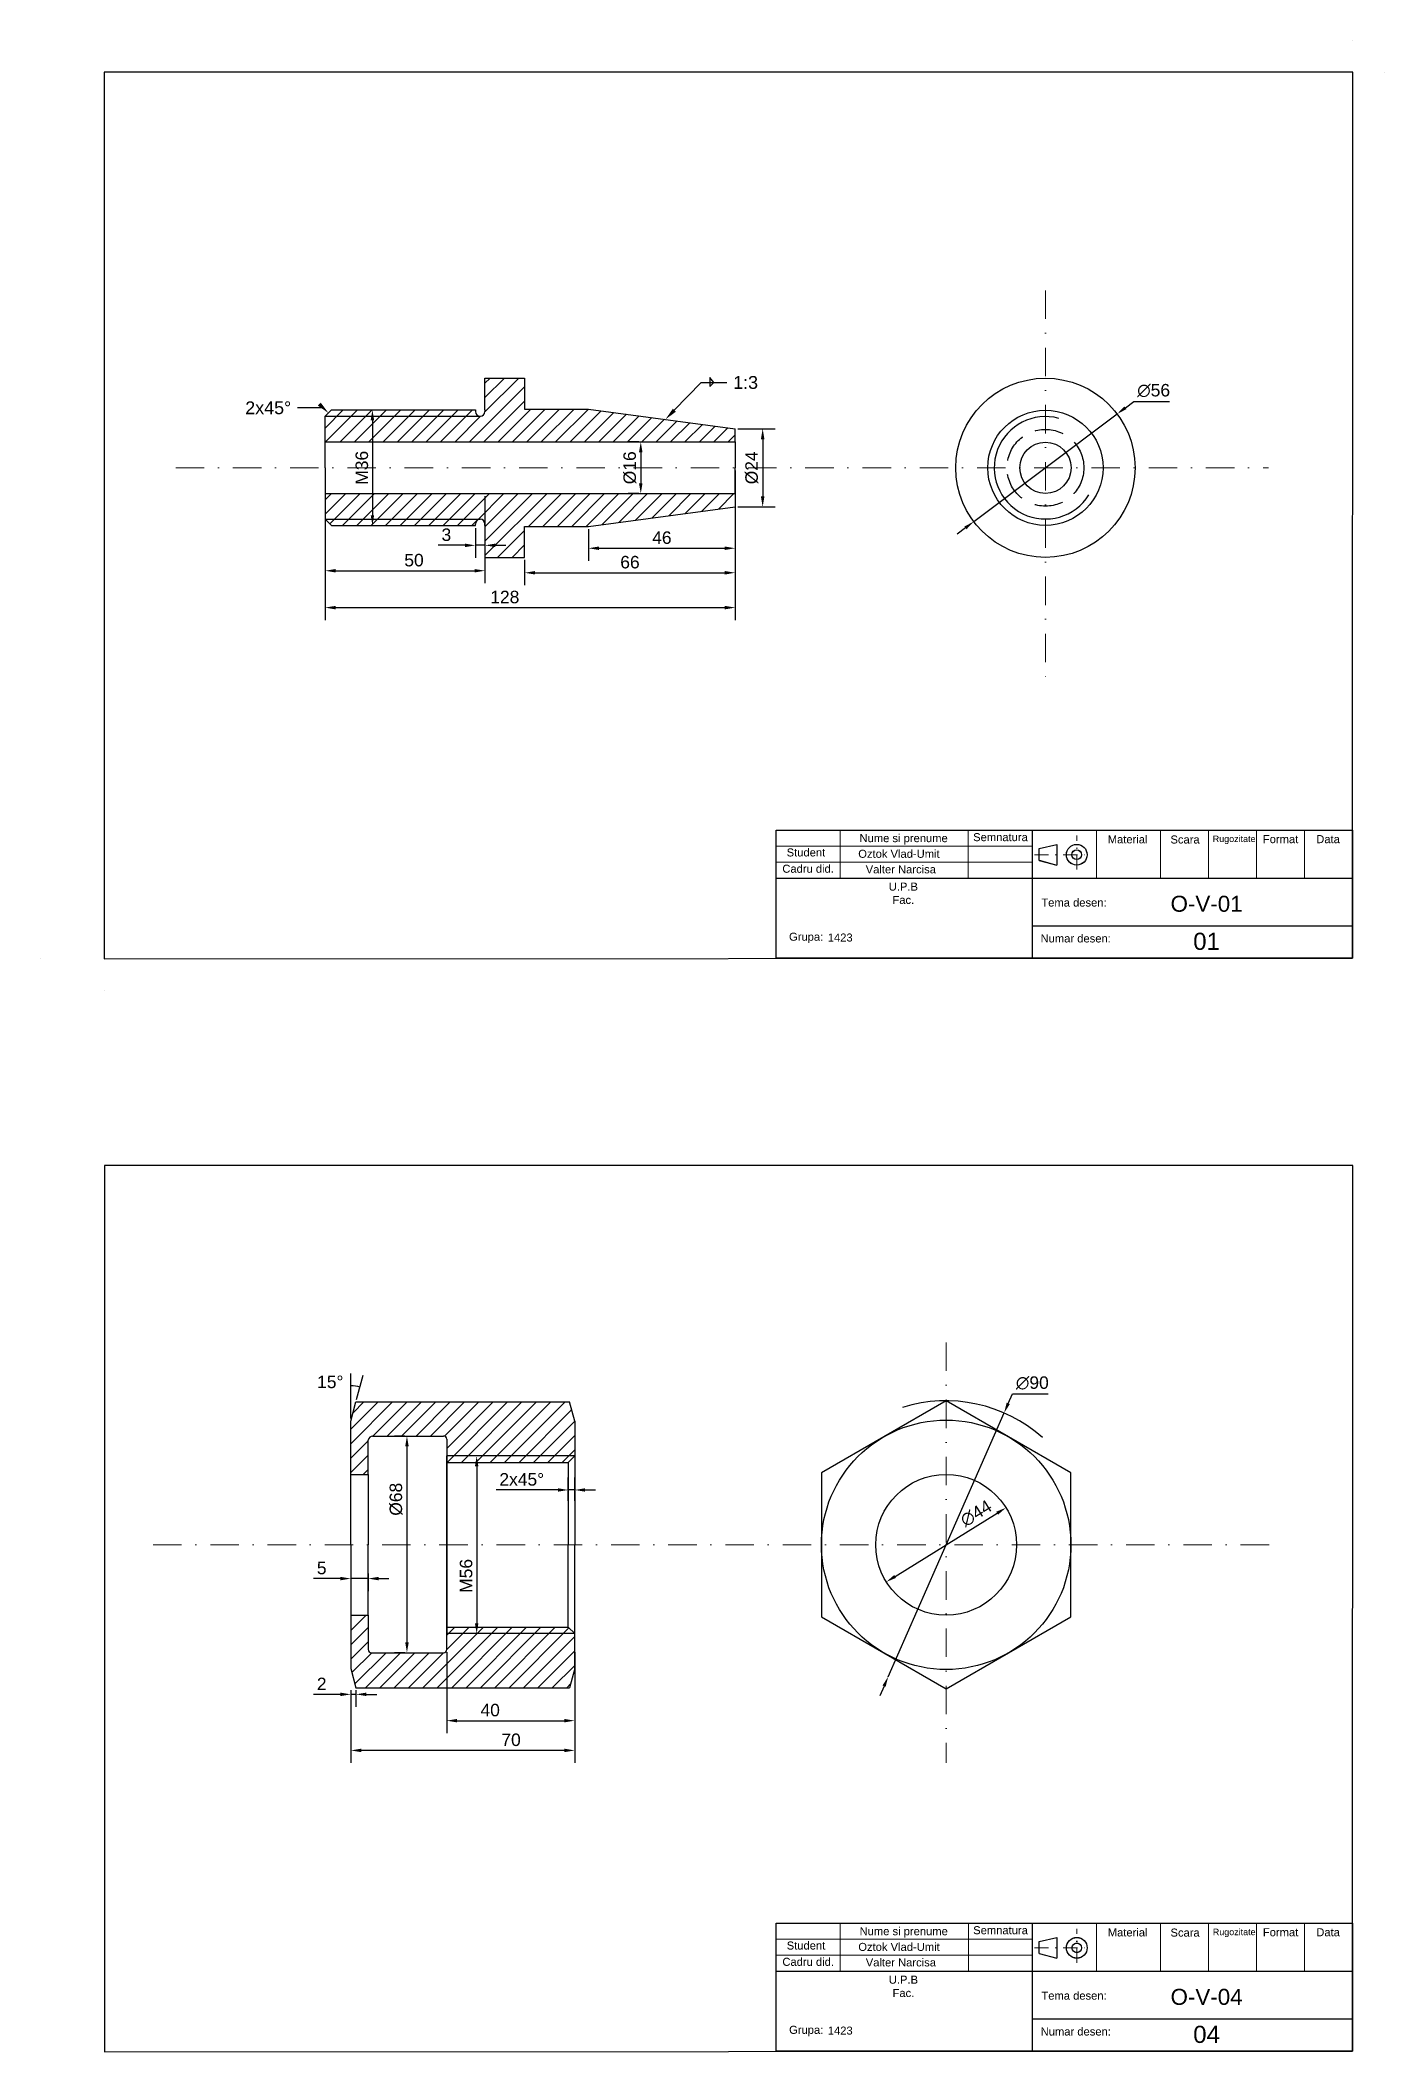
# Model space of a CAD drawing. Header units: millimetres. Extents: x -1107 to 12781, y -332 to 297.
# Drawn here: x 0 to 420, y -332 to 297 of the extents above; entities that cross this region are included whole.
import ezdxf
from ezdxf import colors
from ezdxf.entities.mleader import LeaderData, LeaderLine
from ezdxf.math import Vec2, Vec3

# ---------------------------------------------------------------- set-up
doc = ezdxf.new("R2010")
doc.units = ezdxf.units.MM
doc.header["$LTSCALE"] = 0.7
for name, pattern in [('DASHDOT', [25.4, 12.7, -6.35, 0, -6.35]), ('DASHDOT2', [12.7, 6.35, -3.175, 0, -3.175]), ('DASHED', [19.05, 12.7, -6.35])]:
    doc.linetypes.add(name, pattern=pattern)
for name, color, linetype, lineweight in [('AXE', 1, 'DASHDOT', 5), ('Chenar', 250, 'Continuous', 30), ('cote', 250, 'DASHDOT', 15), ('hasuri', 250, 'Continuous', 15), ('indicator', 250, 'Continuous', 30), ('Muchii Acoperote', 250, 'DASHED', 30), ('Muchii Groase', 250, 'Continuous', 30)]:
    doc.layers.add(name, color=color, linetype=linetype, lineweight=lineweight)
doc.layers.add('muchii subtiri', color=250, linetype='Continuous')
doc.styles.get("Standard").update_dxf_attribs({"font": 'arial.ttf'})
doc.dimstyles.new('a3', dxfattribs={"dimscale": 1.3, "dimtxt": 3, "dimasz": 2.5, "dimexe": 3, "dimexo": 0.625, "dimgap": 1, "dimtad": 1, "dimtoh": 1, "dimdec": 0, "dimtxsty": 'Standard', "dimcen": 2.5, "dimadec": 0, "dimazin": 0, "dimtfac": 1, "dimtdec": 0, "dimtmove": 0, "dimatfit": 0, "dimfxl": 1, "dimarcsym": 0})

# ---------------------------------------------------------------- blocks, each defined once
blk = doc.blocks.new('*D21')
at = {"layer": 'cote', "color": 0, "linetype": 'Continuous', "lineweight": -2, "transparency": 16777216}
for p, q in [((101.74, 181.48), (107.66, 181.48)), ((103.76, 178.23), (103.76, 148.57)), ((101.74, 145.32), (107.66, 145.32))]:
    blk.add_line(p, q, dxfattribs=at)
at = {"layer": 'cote', "color": 0, "linetype": 'Continuous', "transparency": 16777216}
for points in [[(103.22, 178.23), (104.3, 178.23), (103.76, 181.48)], [(103.22, 148.57), (104.3, 148.57), (103.76, 145.32)]]:
    blk.add_solid(points, dxfattribs=at)
at = {"layer": 'Defpoints', "color": 0, "linetype": 'Continuous', "transparency": 16777216}
for p in [(100.93, 181.48), (100.93, 145.32), (103.76, 145.32)]:
    blk.add_point(p, dxfattribs=at)
at = {"layer": 'cote', "color": 0, "linetype": 'Continuous', "transparency": 16777216, "insert": (100.47, 163.4), "char_height": 3.9, "attachment_point": 5, "rotation": 90}
blk.add_mtext('M36', dxfattribs=at)
blk = doc.blocks.new('*D22')
at = {"layer": 'cote', "color": 0, "linetype": 'Continuous', "lineweight": -2, "transparency": 16777216}
for p, q in [((187.03, 171.48), (183.69, 171.48)), ((187.59, 168.23), (187.59, 158.57)), ((187.03, 155.32), (183.69, 155.32))]:
    blk.add_line(p, q, dxfattribs=at)
at = {"layer": 'cote', "color": 0, "linetype": 'Continuous', "transparency": 16777216}
for points in [[(187.04, 168.23), (188.13, 168.23), (187.59, 171.48)], [(187.04, 158.57), (188.13, 158.57), (187.59, 155.32)]]:
    blk.add_solid(points, dxfattribs=at)
at = {"layer": 'Defpoints', "color": 0, "linetype": 'Continuous', "transparency": 16777216}
for p in [(187.84, 171.48), (187.59, 155.32), (187.84, 155.32)]:
    blk.add_point(p, dxfattribs=at)
at = {"layer": 'cote', "color": 0, "linetype": 'Continuous', "transparency": 16777216, "insert": (184.19, 163.4), "char_height": 3.9, "attachment_point": 5, "rotation": 90}
blk.add_mtext('%%c16', dxfattribs=at)
blk = doc.blocks.new('*D23')
at = {"layer": 'cote', "color": 0, "linetype": 'Continuous', "lineweight": -2, "transparency": 16777216}
for p, q in [((217.91, 175.58), (229.57, 175.58)), ((225.67, 172.33), (225.67, 154.44)), ((217.91, 151.19), (229.57, 151.19))]:
    blk.add_line(p, q, dxfattribs=at)
at = {"layer": 'cote', "color": 0, "linetype": 'Continuous', "transparency": 16777216}
for points in [[(225.12, 172.33), (226.21, 172.33), (225.67, 175.58)], [(225.12, 154.44), (226.21, 154.44), (225.67, 151.19)]]:
    blk.add_solid(points, dxfattribs=at)
at = {"layer": 'Defpoints', "color": 0, "linetype": 'Continuous', "transparency": 16777216}
for p in [(217.09, 175.58), (217.09, 151.19), (225.67, 151.19)]:
    blk.add_point(p, dxfattribs=at)
at = {"layer": 'cote', "color": 0, "linetype": 'Continuous', "transparency": 16777216, "insert": (222.27, 163.39), "char_height": 3.9, "attachment_point": 5, "rotation": 90}
blk.add_mtext('%%c24', dxfattribs=at)
blk = doc.blocks.new('*D24')
at = {"layer": 'cote', "color": 0, "linetype": 'Continuous', "lineweight": -2, "transparency": 16777216}
for p, q in [((89, 154.5), (89, 127.33)), ((138.92, 154.5), (138.92, 127.33)), ((92.25, 131.23), (135.67, 131.23))]:
    blk.add_line(p, q, dxfattribs=at)
at = {"layer": 'cote', "color": 0, "linetype": 'Continuous', "transparency": 16777216}
for points in [[(92.25, 131.77), (92.25, 130.69), (89, 131.23)], [(135.67, 131.77), (135.67, 130.69), (138.92, 131.23)]]:
    blk.add_solid(points, dxfattribs=at)
at = {"layer": 'Defpoints', "color": 0, "linetype": 'Continuous', "transparency": 16777216}
for p in [(89, 155.32), (138.92, 155.32), (138.92, 131.23)]:
    blk.add_point(p, dxfattribs=at)
at = {"layer": 'cote', "color": 0, "linetype": 'Continuous', "transparency": 16777216, "insert": (116.75, 134.52), "char_height": 3.9, "attachment_point": 5}
blk.add_mtext('50', dxfattribs=at)
blk = doc.blocks.new('*D25')
at = {"layer": 'cote', "color": 0, "linetype": 'Continuous', "lineweight": -2, "transparency": 16777216}
for p, q in [((132.7, 139.17), (124.29, 139.17)), ((135.95, 144.51), (135.95, 135.27)), ((138.92, 139.17), (135.95, 139.17)), ((138.92, 144.51), (138.92, 135.27)), ((142.17, 139.17), (145.42, 139.17))]:
    blk.add_line(p, q, dxfattribs=at)
at = {"layer": 'cote', "color": 0, "linetype": 'Continuous', "transparency": 16777216}
for points in [[(132.7, 139.71), (132.7, 138.62), (135.95, 139.17)], [(142.17, 139.71), (142.17, 138.62), (138.92, 139.17)]]:
    blk.add_solid(points, dxfattribs=at)
at = {"layer": 'Defpoints', "color": 0, "linetype": 'Continuous', "transparency": 16777216}
for p in [(135.95, 145.32), (138.92, 145.32), (138.92, 139.17)]:
    blk.add_point(p, dxfattribs=at)
at = {"layer": 'cote', "color": 0, "linetype": 'Continuous', "transparency": 16777216, "insert": (126.87, 142.46), "char_height": 3.9, "attachment_point": 5}
blk.add_mtext('3', dxfattribs=at)
blk = doc.blocks.new('*D26')
at = {"layer": 'cote', "color": 0, "linetype": 'Continuous', "lineweight": -2, "transparency": 16777216}
for p, q in [((151.32, 134.59), (151.32, 126.7)), ((217.09, 134.59), (217.09, 126.7)), ((154.57, 130.6), (213.84, 130.6))]:
    blk.add_line(p, q, dxfattribs=at)
at = {"layer": 'cote', "color": 0, "linetype": 'Continuous', "transparency": 16777216}
for points in [[(154.57, 131.14), (154.57, 130.05), (151.32, 130.6)], [(213.84, 131.14), (213.84, 130.05), (217.09, 130.6)]]:
    blk.add_solid(points, dxfattribs=at)
at = {"layer": 'Defpoints', "color": 0, "linetype": 'Continuous', "transparency": 16777216}
for p in [(151.32, 135.41), (217.09, 135.41), (217.09, 130.6)]:
    blk.add_point(p, dxfattribs=at)
at = {"layer": 'cote', "color": 0, "linetype": 'Continuous', "transparency": 16777216, "insert": (184.21, 133.89), "char_height": 3.9, "attachment_point": 5}
blk.add_mtext('66', dxfattribs=at)
blk = doc.blocks.new('*D27')
at = {"layer": 'cote', "color": 0, "linetype": 'Continuous', "lineweight": -2, "transparency": 16777216}
for p, q in [((171.26, 144.27), (171.26, 134.36)), ((217.1, 144.27), (217.1, 134.36)), ((174.51, 138.26), (213.85, 138.26))]:
    blk.add_line(p, q, dxfattribs=at)
at = {"layer": 'cote', "color": 0, "linetype": 'Continuous', "transparency": 16777216}
for points in [[(174.51, 138.8), (174.51, 137.72), (171.26, 138.26)], [(213.85, 138.8), (213.85, 137.72), (217.1, 138.26)]]:
    blk.add_solid(points, dxfattribs=at)
at = {"layer": 'Defpoints', "color": 0, "linetype": 'Continuous', "transparency": 16777216}
for p in [(171.26, 145.08), (217.1, 145.08), (217.1, 138.26)]:
    blk.add_point(p, dxfattribs=at)
at = {"layer": 'cote', "color": 0, "linetype": 'Continuous', "transparency": 16777216, "insert": (194.18, 141.55), "char_height": 3.9, "attachment_point": 5}
blk.add_mtext('46', dxfattribs=at)
blk = doc.blocks.new('*D28')
at = {"layer": 'cote', "color": 0, "linetype": 'Continuous', "lineweight": -2, "transparency": 16777216}
for p, q in [((89, 162.59), (89, 115.81)), ((217.09, 162.59), (217.09, 115.81)), ((92.25, 119.71), (213.84, 119.71))]:
    blk.add_line(p, q, dxfattribs=at)
at = {"layer": 'cote', "color": 0, "linetype": 'Continuous', "transparency": 16777216}
for points in [[(92.25, 120.25), (92.25, 119.16), (89, 119.71)], [(213.84, 120.25), (213.84, 119.16), (217.09, 119.71)]]:
    blk.add_solid(points, dxfattribs=at)
at = {"layer": 'Defpoints', "color": 0, "linetype": 'Continuous', "transparency": 16777216}
for p in [(89, 163.4), (217.09, 163.4), (217.09, 119.71)]:
    blk.add_point(p, dxfattribs=at)
at = {"layer": 'cote', "color": 0, "linetype": 'Continuous', "transparency": 16777216, "insert": (145.12, 123), "char_height": 3.9, "attachment_point": 5}
blk.add_mtext('128', dxfattribs=at)
blk = doc.blocks.new('*D29')
at = {"layer": 'cote', "color": 0, "linetype": 'Continuous', "lineweight": -2, "transparency": 16777216}
for p, q in [((338.99, 182.17), (341.59, 184.12)), ((341.59, 184.12), (352.71, 184.12)), ((291.61, 146.58), (336.39, 180.21)), ((289.01, 144.63), (286.41, 142.68))]:
    blk.add_line(p, q, dxfattribs=at)
at = {"layer": 'cote', "color": 0, "linetype": 'Continuous', "transparency": 16777216}
for points in [[(338.66, 182.6), (339.31, 181.73), (336.39, 180.21)], [(288.69, 145.06), (289.34, 144.2), (291.61, 146.58)]]:
    blk.add_solid(points, dxfattribs=at)
at = {"layer": 'Defpoints', "color": 0, "linetype": 'Continuous', "transparency": 16777216}
for p in [(336.39, 180.21), (291.61, 146.58)]:
    blk.add_point(p, dxfattribs=at)
at = {"layer": 'cote', "color": 0, "linetype": 'Continuous', "transparency": 16777216, "insert": (347.8, 187.52), "char_height": 3.9, "attachment_point": 5}
blk.add_mtext('∅56', dxfattribs=at)
blk = doc.blocks.new('*D30')
at = {"layer": 'cote', "color": 0, "linetype": 'Continuous', "lineweight": -2, "transparency": 16777216}
blk.add_line((267.05, -183.02), (298.92, -163.26), dxfattribs=at)
at = {"layer": 'cote', "color": 0, "linetype": 'Continuous', "transparency": 16777216}
for points in [[(298.64, -162.8), (299.21, -163.72), (301.68, -161.55)], [(266.77, -182.56), (267.34, -183.48), (264.29, -184.74)]]:
    blk.add_solid(points, dxfattribs=at)
at = {"layer": 'Defpoints', "color": 0, "linetype": 'Continuous', "transparency": 16777216}
for p in [(301.68, -161.55), (264.29, -184.74)]:
    blk.add_point(p, dxfattribs=at)
at = {"layer": 'cote', "color": 0, "linetype": 'Continuous', "transparency": 16777216, "insert": (292.34, -163.34), "char_height": 3.9, "attachment_point": 5, "rotation": 31.80062}
blk.add_mtext('∅44', dxfattribs=at)
blk = doc.blocks.new('*D31')
at = {"layer": 'cote', "color": 0, "linetype": 'Continuous', "lineweight": -2, "transparency": 16777216}
for p, q in [((264.89, -214.35), (301.08, -131.94)), ((302.39, -128.96), (303.69, -125.99)), ((303.69, -125.99), (314.81, -125.99)), ((263.59, -217.32), (262.28, -220.3))]:
    blk.add_line(p, q, dxfattribs=at)
at = {"layer": 'cote', "color": 0, "linetype": 'Continuous', "transparency": 16777216}
for points in [[(301.89, -128.75), (302.88, -129.18), (301.08, -131.94)], [(263.09, -217.1), (264.08, -217.54), (264.89, -214.35)]]:
    blk.add_solid(points, dxfattribs=at)
at = {"layer": 'Defpoints', "color": 0, "linetype": 'Continuous', "transparency": 16777216}
for p in [(301.08, -131.94), (264.89, -214.35)]:
    blk.add_point(p, dxfattribs=at)
at = {"layer": 'cote', "color": 0, "linetype": 'Continuous', "transparency": 16777216, "insert": (309.9, -122.59), "char_height": 3.9, "attachment_point": 5}
blk.add_mtext('∅90', dxfattribs=at)
blk = doc.blocks.new('*D32')
at = {"layer": 'cote', "color": 0, "linetype": 'Continuous', "lineweight": -2, "transparency": 16777216}
for p, q in [((97.02, -133.68), (97.02, -119.59)), ((98.83, -127.71), (100.87, -120.09))]:
    blk.add_line(p, q, dxfattribs=at)
blk.add_arc((97.02, -134.49), 11, 75, 90, dxfattribs=at)
at = {"layer": 'Defpoints', "color": 0, "linetype": 'Continuous', "transparency": 16777216}
for p in [(98.93, -123.65), (98.62, -128.49), (97.02, -134.49), (97.02, -134.49), (97.02, -173.14)]:
    blk.add_point(p, dxfattribs=at)
at = {"layer": 'cote', "color": 0, "linetype": 'Continuous', "transparency": 16777216, "insert": (90.6, -122.26), "char_height": 3.9, "attachment_point": 5}
blk.add_mtext('15°', dxfattribs=at)
blk = doc.blocks.new('*D33')
at = {"layer": 'cote', "color": 0, "linetype": 'Continuous', "lineweight": -2, "transparency": 16777216}
for p, q in [((97.02, -182.1), (97.02, -187.6)), ((102.44, -182.1), (102.44, -187.6)), ((93.77, -183.7), (85.33, -183.7)), ((102.44, -183.7), (97.02, -183.7)), ((105.69, -183.7), (108.94, -183.7))]:
    blk.add_line(p, q, dxfattribs=at)
at = {"layer": 'cote', "color": 0, "linetype": 'Continuous', "transparency": 16777216}
for points in [[(93.77, -183.16), (93.77, -184.25), (97.02, -183.7)], [(105.69, -183.16), (105.69, -184.25), (102.44, -183.7)]]:
    blk.add_solid(points, dxfattribs=at)
at = {"layer": 'Defpoints', "color": 0, "linetype": 'Continuous', "transparency": 16777216}
for p in [(97.02, -181.29), (102.44, -181.29), (102.44, -183.7)]:
    blk.add_point(p, dxfattribs=at)
at = {"layer": 'cote', "color": 0, "linetype": 'Continuous', "transparency": 16777216, "insert": (87.92, -180.42), "char_height": 3.9, "attachment_point": 5}
blk.add_mtext('5', dxfattribs=at)
blk = doc.blocks.new('*D34')
at = {"layer": 'cote', "color": 0, "linetype": 'Continuous', "lineweight": -2, "transparency": 16777216}
for p, q in [((93.77, -219.87), (85.33, -219.87)), ((97.02, -218.61), (97.02, -223.77)), ((98.62, -219.87), (97.02, -219.87)), ((98.62, -218.61), (98.62, -223.77)), ((101.87, -219.87), (105.12, -219.87))]:
    blk.add_line(p, q, dxfattribs=at)
at = {"layer": 'cote', "color": 0, "linetype": 'Continuous', "transparency": 16777216}
for points in [[(93.77, -219.33), (93.77, -220.41), (97.02, -219.87)], [(101.87, -219.33), (101.87, -220.41), (98.62, -219.87)]]:
    blk.add_solid(points, dxfattribs=at)
at = {"layer": 'Defpoints', "color": 0, "linetype": 'Continuous', "transparency": 16777216}
for p in [(97.02, -217.8), (97.02, -219.87), (98.62, -217.8)]:
    blk.add_point(p, dxfattribs=at)
at = {"layer": 'cote', "color": 0, "linetype": 'Continuous', "transparency": 16777216, "insert": (87.92, -216.61), "char_height": 3.9, "attachment_point": 5}
blk.add_mtext('2', dxfattribs=at)
blk = doc.blocks.new('*D35')
at = {"layer": 'cote', "color": 0, "linetype": 'Continuous', "lineweight": -2, "transparency": 16777216}
for p, q in [((113.89, -139.15), (110.65, -139.15)), ((114.55, -142.4), (114.55, -203.6)), ((113.89, -206.85), (110.65, -206.85))]:
    blk.add_line(p, q, dxfattribs=at)
at = {"layer": 'cote', "color": 0, "linetype": 'Continuous', "transparency": 16777216}
for points in [[(114.01, -142.4), (115.1, -142.4), (114.55, -139.15)], [(114.01, -203.6), (115.1, -203.6), (114.55, -206.85)]]:
    blk.add_solid(points, dxfattribs=at)
at = {"layer": 'Defpoints', "color": 0, "linetype": 'Continuous', "transparency": 16777216}
for p in [(114.7, -139.15), (114.55, -206.85), (114.7, -206.85)]:
    blk.add_point(p, dxfattribs=at)
at = {"layer": 'cote', "color": 0, "linetype": 'Continuous', "transparency": 16777216, "insert": (111.15, -158.91), "char_height": 3.9, "attachment_point": 5, "rotation": 90}
blk.add_mtext('%%c68', dxfattribs=at)
blk = doc.blocks.new('*D36')
at = {"layer": 'cote', "color": 0, "linetype": 'Continuous', "lineweight": -2, "transparency": 16777216}
for p, q in [((146.14, -145.38), (132.43, -145.38)), ((136.33, -148.63), (136.33, -197.65)), ((146.14, -200.9), (132.43, -200.9))]:
    blk.add_line(p, q, dxfattribs=at)
at = {"layer": 'cote', "color": 0, "linetype": 'Continuous', "transparency": 16777216}
for points in [[(135.79, -148.63), (136.87, -148.63), (136.33, -145.38)], [(135.79, -197.65), (136.87, -197.65), (136.33, -200.9)]]:
    blk.add_solid(points, dxfattribs=at)
at = {"layer": 'Defpoints', "color": 0, "linetype": 'Continuous', "transparency": 16777216}
for p in [(146.95, -145.38), (136.33, -200.9), (146.95, -200.9)]:
    blk.add_point(p, dxfattribs=at)
at = {"layer": 'cote', "color": 0, "linetype": 'Continuous', "transparency": 16777216, "insert": (133.04, -182.86), "char_height": 3.9, "attachment_point": 5, "rotation": 90}
blk.add_mtext('M56', dxfattribs=at)
blk = doc.blocks.new('*D37')
at = {"layer": 'cote', "color": 0, "linetype": 'Continuous', "lineweight": -2, "transparency": 16777216}
for p, q in [((161.7, -156.01), (142.38, -156.01)), ((164.95, -159.45), (164.95, -152.11)), ((166.95, -156.01), (164.95, -156.01)), ((166.95, -159.45), (166.95, -152.11)), ((170.2, -156.01), (173.45, -156.01))]:
    blk.add_line(p, q, dxfattribs=at)
at = {"layer": 'cote', "color": 0, "linetype": 'Continuous', "transparency": 16777216}
for points in [[(161.7, -155.47), (161.7, -156.55), (164.95, -156.01)], [(170.2, -155.47), (170.2, -156.55), (166.95, -156.01)]]:
    blk.add_solid(points, dxfattribs=at)
at = {"layer": 'Defpoints', "color": 0, "linetype": 'Continuous', "transparency": 16777216}
for p in [(166.95, -156.01), (164.95, -160.26), (166.95, -160.26)]:
    blk.add_point(p, dxfattribs=at)
at = {"layer": 'cote', "color": 0, "linetype": 'Continuous', "transparency": 16777216, "insert": (150.41, -152.72), "char_height": 3.9, "attachment_point": 5}
blk.add_mtext('2x45%%d', dxfattribs=at)
blk = doc.blocks.new('*D38')
at = {"layer": 'cote', "color": 0, "linetype": 'Continuous', "lineweight": -2, "transparency": 16777216}
for p, q in [((97, -220.68), (97, -241.29)), ((166.95, -220.8), (166.95, -241.29)), ((163.7, -237.39), (100.25, -237.39))]:
    blk.add_line(p, q, dxfattribs=at)
at = {"layer": 'cote', "color": 0, "linetype": 'Continuous', "transparency": 16777216}
for points in [[(100.25, -236.85), (100.25, -237.94), (97, -237.39)], [(163.7, -236.85), (163.7, -237.94), (166.95, -237.39)]]:
    blk.add_solid(points, dxfattribs=at)
at = {"layer": 'Defpoints', "color": 0, "linetype": 'Continuous', "transparency": 16777216}
for p in [(97, -219.87), (166.95, -219.99), (97, -237.39)]:
    blk.add_point(p, dxfattribs=at)
at = {"layer": 'cote', "color": 0, "linetype": 'Continuous', "transparency": 16777216, "insert": (147.07, -234.1), "char_height": 3.9, "attachment_point": 5}
blk.add_mtext('70', dxfattribs=at)
blk = doc.blocks.new('*D39')
at = {"layer": 'cote', "color": 0, "linetype": 'Continuous', "lineweight": -2, "transparency": 16777216}
for p, q in [((126.96, -206.66), (126.96, -232)), ((166.95, -206.66), (166.95, -232)), ((130.21, -228.1), (163.7, -228.1))]:
    blk.add_line(p, q, dxfattribs=at)
at = {"layer": 'cote', "color": 0, "linetype": 'Continuous', "transparency": 16777216}
for points in [[(130.21, -227.56), (130.21, -228.64), (126.96, -228.1)], [(163.7, -227.56), (163.7, -228.64), (166.95, -228.1)]]:
    blk.add_solid(points, dxfattribs=at)
at = {"layer": 'Defpoints', "color": 0, "linetype": 'Continuous', "transparency": 16777216}
for p in [(126.96, -205.85), (166.95, -205.85), (166.95, -228.1)]:
    blk.add_point(p, dxfattribs=at)
at = {"layer": 'cote', "color": 0, "linetype": 'Continuous', "transparency": 16777216, "insert": (140.55, -224.81), "char_height": 3.9, "attachment_point": 5}
blk.add_mtext('40', dxfattribs=at)

msp = doc.modelspace()

# ---------------------------------------------------------------- hatches: boundary and pattern name
at = {"layer": 'hasuri', "linetype": 'Continuous'}
h = msp.add_hatch(dxfattribs=at)
h.set_pattern_fill('ANSI31', color=256)
h.set_pattern_definition([(45, (-370.9127, -68.5694), (-2.245064, 2.245064), [])])
h.paths.add_polyline_path([(171.26, 181.72), (151.32, 181.72), (151.32, 191.39), (138.93, 191.39), (138.93, 181.48), (138.93, 180.98, -0.414214), (137.43, 179.48), (89, 179.48), (89, 171.48), (217.09, 171.48), (217.09, 175.61)])
h.paths.add_polyline_path([(135.93, 180.98), (135.93, 181.48), (91, 181.48), (89, 179.48), (137.43, 179.48, -0.414214)])
h.paths.add_polyline_path([(217.09, 155.32), (89, 155.32), (89, 147.32), (137.43, 147.32, -0.414214), (138.93, 145.82), (138.93, 145.32), (138.93, 135.41), (151.32, 135.41), (151.32, 145.08), (171.26, 145.08), (217.09, 151.19)])
h.paths.add_polyline_path([(137.43, 147.32), (89, 147.32), (91, 145.32), (135.95, 145.32), (135.93, 145.73, -0.431681)])
h = msp.add_hatch(dxfattribs=at)
h.set_pattern_fill('ANSI31', color=256)
h.set_pattern_definition([(45, (-352.9814, -290.709), (-2.245064, 2.245064), [])])
h.paths.add_polyline_path([(166.95, -145.38), (166.95, -143.38), (166.95, -134.49), (165.34, -128.49), (98.62, -128.49), (97.02, -134.49), (97.02, -151.14), (102.44, -151.14), (102.44, -140.44, -0.358912), (103.83, -139.15), (125.96, -139.15, -0.414214), (126.96, -140.15), (126.96, -145.38)])
h.paths.add_polyline_path([(126.96, -145.38), (126.96, -147.38), (164.95, -147.38), (166.95, -145.38)], flags=17)
h.paths.add_polyline_path([(166.95, -200.9), (164.95, -198.9), (126.96, -198.9), (126.96, -200.9)], flags=17)
h.paths.add_polyline_path([(126.96, -200.9), (126.96, -205.85, -0.414214), (125.96, -206.85), (103.44, -206.85, -0.414214), (102.44, -205.85), (102.44, -195.14), (97.02, -195.14), (97.02, -211.8), (98.62, -217.8), (165.34, -217.8), (166.95, -211.8), (166.95, -202.9), (166.95, -200.9)])

# ---------------------------------------------------------------- linework, layer by layer
at = {"layer": 'AXE'}
for p, q in [((314, 218.8), (314, 97.48)), ((42.31, 163.4), (383.71, 163.4)), ((282.99, -109.91), (282.99, -241.23)), ((35.26, -173.14), (386.81, -173.14))]:
    msp.add_line(p, q, dxfattribs=at)
at = {"layer": 'Chenar', "linetype": 'Continuous'}
for p, q in [((410, 297), (410, 297)), ((20, 287), (20, 10.01)), ((410, 287), (20, 287)), ((409.91, 10.18), (410, 287)), ((420, 287), (420, 287)), ((89, 163.4), (89, 179.48)), ((89, 163.4), (89, 147.32)), ((409.91, 50.18), (409.91, 10.18)), ((409.91, 49.83), (409.91, 10.18)), ((0, 10), (0, 10)), ((20, 10.01), (409.91, 10.18)), ((409.91, 10.18), (229.91, 10.18)), ((20, 0.01), (20, 0)), ((410.01, -54.57), (20.02, -54.57)), ((20.02, -54.57), (20.02, -331.56)), ((409.93, -331.39), (410.01, -54.57)), ((97.02, -173.14), (97.02, -134.49)), ((97.02, -173.14), (97.02, -211.8)), ((20.02, -331.56), (409.93, -331.39))]:
    msp.add_line(p, q, dxfattribs=at)
at = {"layer": 'indicator', "linetype": 'Continuous'}
for p, q in [((229.91, 10.19), (229.91, 50.19)), ((229.91, 50.19), (409.91, 50.19)), ((229.91, 10.19), (229.91, 50.19)), ((229.91, 50.19), (409.91, 50.19)), ((229.91, 10.18), (229.91, 50.18)), ((229.91, 50.18), (409.91, 50.18)), ((309.91, 10.19), (309.91, 50.19)), ((309.91, 10.19), (309.91, 50.19)), ((309.91, 10.18), (309.91, 50.18)), ((312.07, 44.42), (317.56, 45.72)), ((312.07, 40.73), (312.07, 44.42)), ((312.08, 44.44), (317.56, 45.73)), ((312.08, 44.44), (317.56, 45.73)), ((312.08, 40.75), (312.08, 44.44)), ((312.08, 40.75), (312.08, 44.44)), ((317.56, 45.73), (317.56, 39.25)), ((317.56, 45.73), (317.56, 39.25)), ((317.56, 45.72), (317.56, 39.24)), ((409.91, 50.19), (409.91, 10.19)), ((409.91, 50.19), (409.91, 10.19)), ((409.91, 50.18), (409.91, 10.18)), ((409.91, 50.18), (409.91, 10.18)), ((312.07, 40.73), (317.56, 39.24)), ((312.08, 40.75), (317.56, 39.25)), ((312.08, 40.75), (317.56, 39.25)), ((229.91, 35.19), (409.91, 35.19)), ((229.91, 35.19), (409.91, 35.19)), ((229.91, 35.18), (409.91, 35.18)), ((409.91, 20.19), (309.91, 20.19)), ((409.91, 20.19), (309.91, 20.19)), ((409.91, 20.18), (309.91, 20.18)), ((409.91, 10.19), (229.91, 10.19)), ((409.91, 10.19), (229.91, 10.19)), ((409.91, 10.18), (229.91, 10.18)), ((20.02, -54.57), (20.02, -173.14)), ((229.93, -331.38), (229.93, -291.38)), ((229.93, -291.38), (409.93, -291.38)), ((229.93, -331.39), (229.93, -291.39)), ((229.93, -291.39), (409.93, -291.39)), ((309.93, -331.38), (309.93, -291.38)), ((309.93, -331.39), (309.93, -291.39)), ((409.93, -291.38), (409.93, -331.38)), ((409.93, -291.39), (409.93, -331.39)), ((312.09, -297.13), (317.58, -295.83)), ((312.09, -297.15), (317.57, -295.85)), ((312.09, -300.82), (312.09, -297.13)), ((312.09, -300.84), (312.09, -297.15)), ((312.09, -300.82), (317.58, -302.31)), ((312.09, -300.84), (317.57, -302.33)), ((317.57, -295.85), (317.57, -302.33)), ((317.58, -295.83), (317.58, -302.31)), ((229.93, -306.38), (409.93, -306.38)), ((229.93, -306.39), (409.93, -306.39)), ((409.93, -321.38), (309.93, -321.38)), ((409.93, -321.39), (309.93, -321.39)), ((409.93, -331.38), (229.93, -331.38)), ((409.93, -331.39), (229.93, -331.39))]:
    msp.add_line(p, q, dxfattribs=at)
at = {"layer": 'indicator', "linetype": 'Continuous', "lineweight": 20}
for p, q in [((229.91, 45.19), (309.91, 45.19)), ((229.91, 45.19), (309.91, 45.19)), ((229.91, 45.18), (309.91, 45.18)), ((249.91, 35.19), (249.91, 50.19)), ((249.91, 35.19), (249.91, 50.19)), ((249.91, 35.18), (249.91, 50.18)), ((289.91, 35.19), (289.91, 50.19)), ((289.91, 35.19), (289.91, 50.19)), ((289.91, 35.18), (289.91, 50.18)), ((329.91, 35.19), (329.91, 50.19)), ((329.91, 35.19), (329.91, 50.19)), ((329.91, 35.18), (329.91, 50.18)), ((349.91, 35.19), (349.91, 50.19)), ((349.91, 35.19), (349.91, 50.19)), ((349.91, 35.18), (349.91, 50.18)), ((364.91, 35.19), (364.91, 50.19)), ((364.91, 35.19), (364.91, 50.19)), ((364.91, 35.18), (364.91, 50.18)), ((379.91, 35.19), (379.91, 50.19)), ((379.91, 35.19), (379.91, 50.19)), ((379.91, 35.18), (379.91, 50.18)), ((394.91, 35.19), (394.91, 50.19)), ((394.91, 35.19), (394.91, 50.19)), ((394.91, 35.18), (394.91, 50.18)), ((229.91, 40.19), (309.91, 40.19)), ((229.91, 40.19), (309.91, 40.19)), ((229.91, 40.18), (309.91, 40.18)), ((249.93, -306.38), (249.93, -291.38)), ((249.93, -306.39), (249.93, -291.39)), ((289.93, -306.38), (289.93, -291.38)), ((289.93, -306.39), (289.93, -291.39)), ((329.93, -306.38), (329.93, -291.38)), ((329.93, -306.39), (329.93, -291.39)), ((349.93, -306.38), (349.93, -291.38)), ((349.93, -306.39), (349.93, -291.39)), ((364.93, -306.38), (364.93, -291.38)), ((364.93, -306.39), (364.93, -291.39)), ((379.93, -306.38), (379.93, -291.38)), ((379.93, -306.39), (379.93, -291.39)), ((394.93, -306.38), (394.93, -291.38)), ((394.93, -306.39), (394.93, -291.39)), ((229.93, -296.38), (309.93, -296.38)), ((229.93, -296.39), (309.93, -296.39)), ((229.93, -301.38), (309.93, -301.38)), ((229.93, -301.39), (309.93, -301.39))]:
    msp.add_line(p, q, dxfattribs=at)
at = {"layer": 'indicator', "color": 1, "linetype": 'DASHDOT2', "lineweight": 5}
for p, q in [((323.78, 37.85), (323.78, 48.47)), ((323.78, 37.85), (323.78, 48.47)), ((323.78, 37.84), (323.78, 48.45)), ((310.54, 42.49), (328.27, 42.49)), ((310.54, 42.49), (328.27, 42.49)), ((310.54, 42.48), (328.27, 42.48)), ((323.8, -303.71), (323.8, -293.1)), ((323.8, -303.73), (323.8, -293.12)), ((310.55, -299.09), (328.29, -299.09)), ((310.56, -299.07), (328.29, -299.07))]:
    msp.add_line(p, q, dxfattribs=at)
at = {"layer": 'indicator', "linetype": 'Continuous'}
for centre, radius in [((323.78, 42.49), 3.24), ((323.78, 42.49), 3.24), ((323.78, 42.48), 3.24), ((323.78, 42.49), 1.51), ((323.78, 42.49), 1.51), ((323.78, 42.48), 1.51), ((323.8, -299.09), 3.24), ((323.8, -299.07), 3.24), ((323.8, -299.07), 1.51), ((323.8, -299.09), 1.51)]:
    msp.add_circle(centre, radius, dxfattribs=at)
at = {"layer": 'Muchii Acoperote'}
msp.add_circle((314, 163.4), 12, dxfattribs=at)
at = {"layer": 'Muchii Groase', "linetype": 'Continuous'}
for p, q in [((138.93, 181.48), (138.93, 191.39)), ((138.93, 191.39), (151.32, 191.39)), ((151.32, 191.39), (151.32, 181.72)), ((210.41, 190.03), (209.15, 191.62)), ((209.15, 191.62), (209.15, 188.77)), ((209.15, 188.77), (210.41, 190.03)), ((89, 179.48), (91, 181.48)), ((91, 181.48), (135.95, 181.48)), ((135.93, 181.48), (135.93, 180.98)), ((138.93, 181.48), (138.93, 180.98)), ((151.32, 181.72), (171.26, 181.72)), ((171.26, 181.72), (217.09, 175.61)), ((89, 171.48), (217.09, 171.48)), ((217.09, 171.48), (217.09, 175.61)), ((217.09, 171.48), (217.09, 163.4)), ((217.09, 155.32), (217.09, 163.4)), ((89, 155.32), (217.09, 155.32)), ((171.26, 145.08), (217.09, 151.19)), ((217.09, 155.32), (217.09, 151.19)), ((89, 147.32), (91, 145.32)), ((91, 145.32), (135.95, 145.32)), ((135.95, 145.32), (135.93, 145.82)), ((138.93, 145.32), (138.93, 145.82)), ((138.93, 145.32), (138.93, 135.41)), ((151.32, 135.41), (151.32, 145.08)), ((151.32, 145.08), (171.26, 145.08)), ((138.93, 135.41), (151.32, 135.41)), ((97.02, -134.49), (98.62, -128.49)), ((98.62, -128.49), (165.34, -128.49)), ((166.95, -134.49), (165.34, -128.49)), ((166.95, -134.49), (166.95, -143.38)), ((102.44, -151.14), (102.44, -140.44)), ((103.83, -139.15), (125.96, -139.15)), ((126.96, -140.15), (126.96, -173.14)), ((166.95, -143.38), (166.95, -173.14)), ((126.96, -173.14), (126.96, -145.38)), ((126.96, -147.38), (164.95, -147.38)), ((164.95, -147.38), (166.95, -145.38)), ((164.95, -147.38), (164.95, -173.14)), ((97.02, -151.14), (102.44, -151.14)), ((102.44, -151.14), (102.44, -173.14)), ((102.44, -195.14), (102.44, -173.14)), ((126.96, -205.85), (126.96, -173.14)), ((126.96, -173.14), (126.96, -200.9)), ((164.95, -198.9), (164.95, -173.14)), ((166.95, -202.9), (166.95, -173.14)), ((97.02, -195.14), (102.44, -195.14)), ((102.44, -195.14), (102.44, -205.85)), ((126.96, -198.9), (164.95, -198.9)), ((164.95, -198.9), (166.95, -200.9)), ((103.44, -206.85), (125.96, -206.85)), ((166.95, -211.8), (166.95, -202.9)), ((97.02, -211.8), (98.62, -217.8)), ((166.95, -211.8), (165.34, -217.8)), ((98.62, -217.8), (165.34, -217.8))]:
    msp.add_line(p, q, dxfattribs=at)
msp.add_lwpolyline([(244.02, -195.64), (282.99, -218.14), (321.96, -195.64), (321.96, -150.64), (282.99, -128.14), (244.02, -150.64)], close=True, dxfattribs=at)
for centre, radius in [((314, 163.4), 28), ((314, 163.4), 18), ((314, 163.4), 8), ((282.99, -173.14), 38.97), ((282.99, -173.14), 22)]:
    msp.add_circle(centre, radius, dxfattribs=at)
for centre, radius, start, end in [((137.43, 180.98), 1.5, 180, 0), ((137.43, 145.82), 1.5, 0, 180), ((103.92, -140.64), 1.49, 93.37844, 172.35307), ((125.96, -140.15), 1, 0, 90), ((103.44, -205.85), 1, 180, 270), ((125.96, -205.85), 1, 270, 0)]:
    msp.add_arc(centre, radius, start, end, dxfattribs=at)
at = {"layer": 'muchii subtiri', "linetype": 'Continuous'}
for p, q in [((89, 179.48), (137.43, 179.48)), ((89, 147.32), (137.43, 147.32)), ((166.95, -145.38), (126.96, -145.38)), ((166.95, -145.38), (166.95, -145.38)), ((166.95, -200.9), (126.96, -200.9)), ((166.95, -200.9), (166.95, -200.9))]:
    msp.add_line(p, q, dxfattribs=at)
for centre, radius, start, end in [((314, 163.4), 16, 74.76829, 328.25633), ((282.99, -173.14), 45, 48.07002, 107.60781)]:
    msp.add_arc(centre, radius, start, end, dxfattribs=at)

# ---------------------------------------------------------------- texts
at = {"layer": 'indicator', "linetype": 'Continuous', "char_height": 2.5, "attachment_point": 2}
for insert in [(239.18, 44.46), (239.18, 44.46), (239.18, 44.45), (239.2, -297.1), (239.2, -297.12)]:
    msp.add_mtext('Student', dxfattribs=dict(at, insert=insert))
at = {"layer": 'indicator', "linetype": 'Continuous'}
for s, width, gutter_width, insert, char_height, attachment_point in [('Oztok Vlad-Umit', 35.964, 12.5, (255.53, 44.03), 2.5, 1), ('Nume si prenume', 34.4883, 12.5, (255.93, 48.94), 2.5, 1), ('Nume si prenume', 34.4883, 12.5, (255.93, 48.94), 2.5, 1), ('Nume si prenume', 34.4883, 12.5, (255.93, 48.92), 2.5, 1), ('Semnatura', 18.4711, 12.5, (291.42, 49.24), 2.5, 1), ('Semnatura', 18.4711, 12.5, (291.42, 49.24), 2.5, 1), ('Semnatura', 18.4711, 12.5, (291.42, 49.23), 2.5, 1), ('Material', 17.5018, 12.5, (333.46, 48.55), 2.5, 1), ('Material', 17.5018, 12.5, (333.46, 48.57), 2.5, 1), ('Material', 17.5018, 12.5, (333.46, 48.57), 2.5, 1), ('Scara', 20, 12.5, (353.06, 48.49), 2.5, 1), ('Scara', 20, 12.5, (353.06, 48.51), 2.5, 1), ('Scara', 20, 12.5, (353.06, 48.51), 2.5, 1), ('Rugozitate', 12.5661, 12.5, (366.27, 48.46), 2, 1), ('Rugozitate', 12.5661, 12.5, (366.27, 48.46), 2, 1), ('Rugozitate', 12.5661, 12.5, (366.27, 48.44), 2, 1), ('Format', 12.8186, 12.5, (381.92, 48.62), 2.5, 1), ('Format', 12.8186, 12.5, (381.92, 48.62), 2.5, 1), ('Format', 12.8186, 12.5, (381.92, 48.6), 2.5, 1), ('Data', 11.1262, 12.5, (398.6, 48.6), 2.5, 1), ('Data', 11.1262, 12.5, (398.6, 48.62), 2.5, 1), ('Data', 11.1262, 12.5, (398.6, 48.62), 2.5, 1), ('Cadru did.', 17.5446, 12.5, (231.81, 39.38), 2.5, 1), ('Cadru did.', 17.5446, 12.5, (231.81, 39.38), 2.5, 1), ('Cadru did.', 17.5446, 12.5, (231.81, 39.36), 2.5, 1), ('\\pxqc;Valter Narcisa', 33.9059, 12.5, (251.87, 39.18), 2.5, 1), ('\\pxqc;U.P.B\\PFac.', 23.2509, 12.5, (257.99, 27.09), 2.5, 7), ('\\pxqc;U.P.B\\PFac.', 23.2509, 12.5, (257.99, 27.09), 2.5, 7), ('\\pxqc;U.P.B\\PFac.', 23.2509, 12.5, (257.99, 27.07), 2.5, 7), ('Tema desen:', 29.544, 12.5, (312.73, 28.81), 2.5, 1), ('Tema desen:', 29.544, 12.5, (312.73, 28.81), 2.5, 1), ('Tema desen:', 29.544, 12.5, (312.73, 28.79), 2.5, 1), ('\\pxqc;O-V-01', 103.229, 25, (312.73, 29.67), 5, 1), ('Grupa:', 15.0818, 12.5, (233.91, 18.11), 2.5, 1), ('Grupa:', 15.0818, 12.5, (233.91, 18.12), 2.5, 1), ('Grupa:', 15.0818, 12.5, (233.91, 18.12), 2.5, 1), ('1423', 18.4052, 12.5, (246.01, 17.87), 2.5, 1), ('Numar desen:', 33.3018, 12.5, (312.49, 17.6), 2.5, 1), ('Numar desen:', 33.3018, 12.5, (312.49, 17.6), 2.5, 1), ('Numar desen:', 33.3018, 12.5, (312.49, 17.58), 2.5, 1), ('\\pxqc;01', 260.8496, 26.78, (233.91, 18.12), 5.357, 1), ('Nume si prenume', 34.4883, 12.5, (255.95, -292.63), 2.5, 1), ('Nume si prenume', 34.4883, 12.5, (255.95, -292.65), 2.5, 1), ('Semnatura', 18.4711, 12.5, (291.44, -292.32), 2.5, 1), ('Semnatura', 18.4711, 12.5, (291.44, -292.34), 2.5, 1), ('Material', 17.5018, 12.5, (333.48, -293), 2.5, 1), ('Material', 17.5018, 12.5, (333.47, -293.02), 2.5, 1), ('Scara', 20, 12.5, (353.07, -293.06), 2.5, 1), ('Scara', 20, 12.5, (353.07, -293.08), 2.5, 1), ('Rugozitate', 12.5661, 12.5, (366.29, -293.11), 2, 1), ('Rugozitate', 12.5661, 12.5, (366.29, -293.13), 2, 1), ('Format', 12.8186, 12.5, (381.93, -292.95), 2.5, 1), ('Format', 12.8186, 12.5, (381.93, -292.97), 2.5, 1), ('Data', 11.1262, 12.5, (398.62, -292.95), 2.5, 1), ('Data', 11.1262, 12.5, (398.62, -292.97), 2.5, 1), ('Oztok Vlad-Umit', 35.964, 12.5, (255.55, -297.54), 2.5, 1), ('Cadru did.', 17.5446, 12.5, (231.83, -302.19), 2.5, 1), ('Cadru did.', 17.5446, 12.5, (231.83, -302.21), 2.5, 1), ('\\pxqc;Valter Narcisa', 33.9059, 12.5, (251.89, -302.39), 2.5, 1), ('\\pxqc;U.P.B\\PFac.', 23.2509, 12.5, (258.01, -314.48), 2.5, 7), ('\\pxqc;U.P.B\\PFac.', 23.2509, 12.5, (258.01, -314.5), 2.5, 7), ('Tema desen:', 29.544, 12.5, (312.75, -312.76), 2.5, 1), ('Tema desen:', 29.544, 12.5, (312.75, -312.78), 2.5, 1), ('\\pxqc;O-V-04', 103.229, 25, (312.73, -311.9), 5, 1), ('Grupa:', 15.0818, 12.5, (233.93, -323.44), 2.5, 1), ('Grupa:', 15.0818, 12.5, (233.93, -323.46), 2.5, 1), ('1423', 18.4052, 12.5, (246.02, -323.69), 2.5, 1), ('Numar desen:', 33.3018, 12.5, (312.51, -323.97), 2.5, 1), ('Numar desen:', 33.3018, 12.5, (312.51, -323.99), 2.5, 1), ('\\pxqc;04', 260.8496, 26.78, (233.91, -323.44), 5.357, 1)]:
    msp.add_mtext_dynamic_manual_height_columns(s, width=width, gutter_width=gutter_width, heights=[0], dxfattribs=dict(at, insert=insert, char_height=char_height, attachment_point=attachment_point))

# ---------------------------------------------------------------- dimensions: what is measured, and where the dimension line sits
at = {"layer": 'cote', "linetype": 'Continuous'}
for p1, p2, picture, middle in [((291.61, 146.58), (336.39, 180.21), '*D29', (347.8, 184.12)), ((264.89, -214.35), (301.08, -131.94), '*D31', (309.9, -125.99)), ((264.29, -184.74), (301.68, -161.55), '*D30', (294.13, -166.23))]:
    dim = msp.add_diameter_dim_2p(p1=p1, p2=p2, dimstyle='a3', dxfattribs=at)
    dim.commit()
    dim.dimension.update_dxf_attribs({"geometry": picture, "text_midpoint": middle, "dimtype": 163})
for base, p1, p2, text, picture, middle in [((103.76, 145.32), (100.93, 181.48), (100.93, 145.32), 'M36', '*D21', (100.47, 163.4)), ((187.59, 155.32), (187.84, 171.48), (187.84, 155.32), '%%c<>', '*D22', (184.19, 163.4)), ((225.67, 151.19), (217.09, 175.58), (217.09, 151.19), '%%c<>', '*D23', (222.27, 163.39))]:
    dim = msp.add_linear_dim(base=base, p1=p1, p2=p2, angle=90, text=text, dimstyle='a3', dxfattribs=at)
    dim.commit()
    dim.dimension.update_dxf_attribs({"geometry": picture, "text_midpoint": middle})
for base, p1, p2, picture, middle in [((217.09, 119.71), (89, 163.4), (217.09, 163.4), '*D28', (145.12, 119.71)), ((138.92, 131.23), (89, 155.32), (138.92, 155.32), '*D24', (116.75, 131.23)), ((138.92, 139.17), (135.95, 145.32), (138.92, 145.32), '*D25', (126.87, 139.17)), ((217.09, 130.6), (151.32, 135.41), (217.09, 135.41), '*D26', (184.21, 130.6)), ((102.44, -183.7), (97.02, -181.29), (102.44, -181.29), '*D33', (87.92, -183.7)), ((166.95, -228.1), (126.96, -205.85), (166.95, -205.85), '*D39', (140.55, -228.1)), ((97, -237.39), (166.95, -219.99), (97, -219.87), '*D38', (147.07, -237.39))]:
    dim = msp.add_linear_dim(base=base, p1=p1, p2=p2, dimstyle='a3', dxfattribs=at)
    dim.commit()
    dim.dimension.update_dxf_attribs({"geometry": picture, "text_midpoint": middle, "dimtype": 160})
for base, p1, p2, picture, middle in [((217.1, 138.26), (171.26, 145.08), (217.1, 145.08), '*D27', (194.18, 141.55)), ((97.02, -219.87), (98.62, -217.8), (97.02, -217.8), '*D34', (87.92, -216.61))]:
    dim = msp.add_linear_dim(base=base, p1=p1, p2=p2, dimstyle='a3', dxfattribs=at)
    dim.commit()
    dim.dimension.update_dxf_attribs({"geometry": picture, "text_midpoint": middle})
dim = msp.add_angular_dim_2l(base=(98.93, -123.65), line1=((97.02, -173.14), (97.02, -134.49)), line2=((97.02, -134.49), (98.62, -128.49)), dimstyle='a3', dxfattribs=at)
dim.commit()
dim.dimension.update_dxf_attribs({"geometry": '*D32', "text_midpoint": (90.6, -125.55), "dimtype": 162})
for base, p1, p2, angle, text, picture, middle, dimtype in [((114.55, -206.85), (114.7, -139.15), (114.7, -206.85), 270, '%%c<>', '*D35', (114.55, -158.91), 161), ((136.33, -200.9), (146.95, -145.38), (146.95, -200.9), 90, 'M56', '*D36', (136.33, -182.86), 160)]:
    dim = msp.add_linear_dim(base=base, p1=p1, p2=p2, angle=angle, text=text, dimstyle='a3', dxfattribs=at)
    dim.commit()
    dim.dimension.update_dxf_attribs({"geometry": picture, "text_midpoint": middle, "dimtype": dimtype})
dim = msp.add_linear_dim(base=(166.95, -156.01), p1=(164.95, -160.26), p2=(166.95, -160.26), text='2x45%%d', dimstyle='a3', dxfattribs=at)
dim.commit()
dim.dimension.update_dxf_attribs({"geometry": '*D37', "text_midpoint": (150.41, -156.01), "dimtype": 160})

# ---------------------------------------------------------------- leaders
ml = msp.add_multileader_mtext('Standard', dxfattribs=at)
ml.set_content('1:3', color=256)
ml.set_leader_properties()
ml.build(insert=Vec2(0, 0))
ctx = ml.context
ctx.base_point, ctx.plane_origin = Vec3(214.46, 190.04), Vec3(195.29, 178.51)
notes = []
notes.append((ctx, [(0, (1, 1, 0), (206.46, 190.04), (1, 0), 8, [(0, [(195.29, 178.51)], 0, [])])]))
ctx.mtext.insert, ctx.mtext.flow_direction = Vec3(216.46, 192.07), 5
ml = msp.add_multileader_mtext('Standard', dxfattribs=at)
ml.set_content('2x45%%D', color=256)
ml.set_leader_properties()
ml.build(insert=Vec2(0, 0))
ctx = ml.context
ctx.base_point, ctx.plane_origin = Vec3(62.58, 182.11), Vec3(90.04, 180.52)
ctx.text_align_type = 2
notes.append((ctx, [(0, (1, 1, 0), (88.39, 182.11), (-1, 0), 8, [(0, [(90.04, 180.52)], 0, [])])]))
ctx.mtext.insert, ctx.mtext.alignment, ctx.mtext.flow_direction = Vec3(78.39, 184.15), 3, 5
for ctx, leaders in notes:
    for number, flags, end, landing, length, lines in leaders:
        leader = LeaderData()
        leader.index, (leader.has_last_leader_line, leader.has_dogleg_vector, leader.attachment_direction) = number, flags
        leader.last_leader_point, leader.dogleg_vector, leader.dogleg_length = Vec3(end), Vec3(landing), length
        for number, points, colour, breaks in lines:
            line = LeaderLine()
            line.index, line.vertices, line.color, line.breaks = number, Vec3.list(points), colors.encode_raw_color(colour), breaks
            leader.lines.append(line)
        ctx.leaders.append(leader)

doc.saveas('drawing.dxf')
